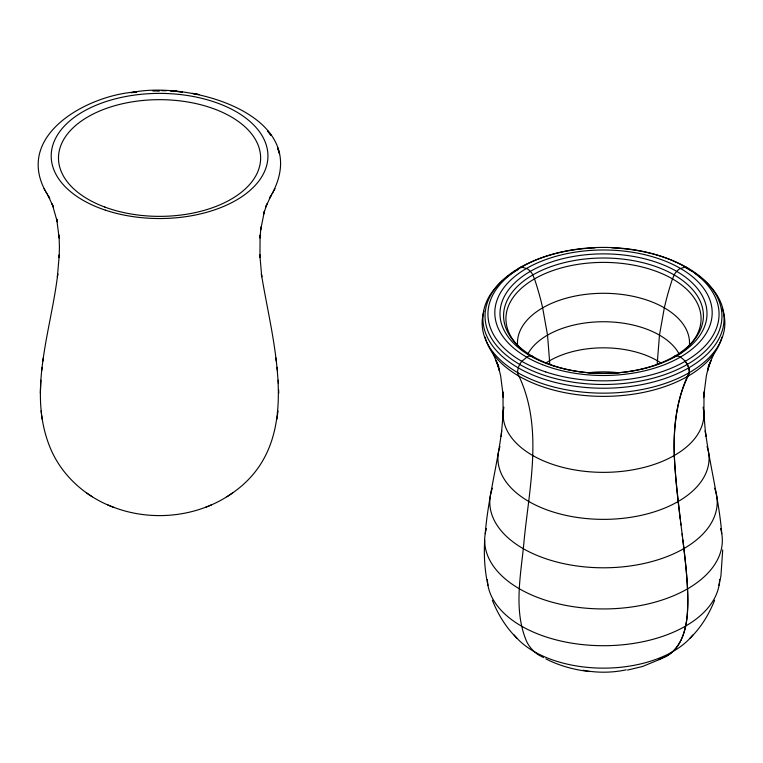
<?xml version="1.0" encoding="UTF-8"?>
<svg xmlns="http://www.w3.org/2000/svg" width="763" height="763" viewBox="0 0 763 763"><rect width="100%" height="100%" fill="white"/><g stroke="black" fill="none" stroke-linecap="round" stroke-linejoin="round"><path stroke-width="1.14" d="M503.103 414.385L502.97 391.944L503.456 397.637L500.623 375.749L498.01 365.048L499.536 370.99L496.084 360.67L498.697 366.688L492.116 351.609M45.16 190.607C14.869 133.649 89.958 94.326 136.72 91.942L131.083 92.685C190.33 79.648 319.144 116.615 269.387 198.447L271.18 195.309L265.801 206.926L266.974 203.893L263.521 214.212L264.408 211.256L260.65 229.835L261.013 226.964L259.964 238.018L260.088 235.166L259.954 257.608L259.84 254.766L261.738 276.778L261.375 273.888C272.582 344.504 304.942 442.502 232.715 492.86C197.998 517.562 150.616 522.264 111.284 506.365M722.704 549.923L720.93 575.884L719.032 585.25M657.21 363.76L659.47 335.119L664.325 307.842A207.813 119.982 -60 0 1 672.48 278.886L674.711 273.927A8.774 5.064 -60 0 1 675.627 272.61L678.088 270.007A12.227 7.058 -60 0 1 679.442 268.948L685.212 266.955A13.4 7.735 -60 0 1 688.751 269.406L688.827 269.635M113.601 507.3C86.629 497.323 63.262 477.018 51.407 450.609C26.304 393.985 51.016 331.581 57.759 273.888L57.387 276.778L59.285 254.766L59.171 257.608L59.409 246.344L59.037 235.166L59.161 238.018L56.691 218.971L57.311 221.88L52.151 203.893L53.324 206.926L47.945 195.309L49.738 198.447L44.092 188.719M40.868 380.184L40.353 393.145M484.658 540.338C483.799 555.35 484.667 570.552 487.958 585.25M501.196 436.455L503.58 408.71M485.23 533.614C488.015 498.897 497.333 465.163 501.692 430.666M41.698 370.684L42.127 367.356M42.9 361.109L43.329 357.809M276.998 419.106L277.417 415.768M277.589 414.338L278.018 410.98M518.172 269.635L518.239 269.406A13.4 7.735 60 0 1 521.778 266.955L527.557 268.948A12.227 7.058 60 0 1 528.902 270.007L531.363 272.61A8.774 5.064 60 0 1 532.278 273.927L534.501 278.886A207.813 119.982 60 0 1 542.655 307.842L547.529 335.119L549.78 363.76M714.607 600.252C709.065 614.368 700.959 627.548 690.076 638.173M714.874 351.609L708.293 366.688L710.906 360.67L707.454 370.99L708.98 365.048L706.366 375.749L703.534 397.637L704.02 391.944L703.896 414.385M272.124 193.821L273.173 191.971M273.965 190.607L275.033 188.719M673.233 357.408L674.711 356.159A8.774 5.064 60 0 1 675.627 355.892L678.088 356.13A12.227 7.058 60 0 1 679.442 356.636C685.04 359.573 689.256 365.649 689.351 372.067C674.788 402.168 672.308 436.474 675.188 469.579C677.811 511.115 686.147 552.116 687.701 593.728C688.56 617.448 686.547 651.449 658.917 659.127M226.897 496.751L232.715 492.86M661.139 658.86L642.494 666.49L627.51 670.076M661.998 658.145C680.462 651.688 686.385 630.41 687.358 612.823C688.922 588.378 685.67 563.981 682.818 539.746M205.524 507.3L207.841 506.365M208.843 505.955L211.332 504.944M159.562 90.644L152.924 90.74L159.562 90.644L157.35 90.644M166.2 90.74L161.775 90.644M589.084 671.535C574.091 669.761 559.308 665.794 545.85 658.86M107.802 504.944L110.282 505.955M543.504 657.553L537.886 654.54L534.081 651.535A90.94 52.504 -60 0 1 526.928 642.15C512.793 609.895 521.253 573.471 524.171 539.746C529.57 485.773 543.189 427.461 518.964 376.149A22.413 12.942 -60 0 1 517.839 373.651L517.686 372.63A9.28 5.36 -60 0 1 517.715 370.618L518.239 367.842A13.4 7.735 -60 0 1 521.778 361.309L527.557 356.636A12.227 7.058 -60 0 1 528.902 356.13L531.363 355.892A8.774 5.064 -60 0 1 532.278 356.159L533.757 357.408M86.41 492.86L92.228 496.751M516.913 638.173C506.031 627.548 497.934 614.368 492.383 600.252M685.212 361.309C688.092 365.172 690.773 370.637 688.445 375.386C666.252 420.022 675.255 471.553 680.243 519.136M45.952 191.971L47.001 193.821M275.796 357.809L276.225 361.109M276.998 367.356L277.427 370.684M41.107 410.98L41.536 414.338M41.707 415.768L42.127 419.106M682.093 533.862L682.456 536.809M680.615 522.083L680.987 525.03M721.76 533.614C718.975 498.897 709.657 465.163 705.308 430.666L705.794 436.455L703.41 408.71M278.257 380.184L278.4 383.551M278.629 389.759L278.772 393.145M523.752 351.18A97.569 56.328 0 0 1 540.309 275.796A97.569 56.328 0 0 1 671.831 278.514A97.569 56.328 0 0 1 679.032 354.375M517.562 345.324A86.028 49.671 0 0 1 604.515 293.297A86.028 49.671 0 0 1 689.304 346.507M527.548 354.557A79.152 45.704 0 0 1 602.551 321.738A79.152 45.704 0 0 1 678.889 353.517M545.965 362.997A76.119 43.949 0 0 1 661.025 362.997M588.387 372.735A76.052 43.911 0 0 1 618.602 372.735M694.616 273.04A120.564 69.605 0 0 1 684.592 370.131A120.564 69.605 0 0 1 516.236 366.66A120.564 69.605 0 0 1 518.239 269.406M521.339 267.679A120.564 69.605 0 0 1 523.466 266.564M684.592 267.117A120.564 69.605 0 0 1 691.736 271.189M611.945 247.87A118.456 68.393 0 0 1 704.64 351.686A118.456 68.393 0 0 1 502.35 351.686A118.456 68.393 0 0 1 595.045 247.87M692.794 635.007A98.169 56.681 0 0 1 603.495 668.14A98.169 56.681 0 0 1 514.195 635.007M719.585 579.642A116.1 67.03 0 0 1 603.495 645.708A116.1 67.03 0 0 1 487.404 579.642M720.596 528.635A118.837 68.613 0 0 1 603.495 608.941A118.837 68.613 0 0 1 486.403 528.635M714.597 488.196A113.697 65.637 0 0 1 603.495 567.796A113.697 65.637 0 0 1 492.402 488.196M707.034 446.527A105.571 60.954 0 0 1 603.495 519.365A105.571 60.954 0 0 1 499.956 446.527M703.105 407.165A100.392 57.959 0 0 1 603.495 472.354A100.392 57.959 0 0 1 503.885 407.165M721.827 337.17A119.553 69.023 0 0 1 603.495 396.369A119.553 69.023 0 0 1 485.163 337.17M722.075 308.195A121.355 70.062 0 0 1 606.099 393.136A121.355 70.062 0 0 1 483.923 311.142M626.223 669.819A64.369 37.463 0.2 0 1 583.18 670.248M176.739 91.369L170.616 90.94L182.405 91.942L175.013 91.226L176.739 91.369M196.539 94.135L192.314 93.363L199.009 94.593L196.539 94.135M271.056 135.356L267.699 130.998L271.056 135.356M278.39 150.073L277.56 147.564L279.516 153.764L278.39 150.073M545.717 371.915A115.566 66.724 0 0 0 719.061 314.127A115.566 66.724 0 0 0 545.717 256.349A115.566 66.724 0 0 0 545.717 371.915M542.569 364.704A108.689 62.757 0 0 0 711.908 317.217A108.689 62.757 0 0 0 556.008 256.292A108.689 62.757 0 0 0 542.569 364.704M551.744 365.382A103.501 59.752 0 0 0 706.996 313.631A103.501 59.752 0 0 0 551.744 261.881A103.501 59.752 0 0 0 551.744 365.382M553.537 365.668A99.924 57.692 0 0 0 703.419 315.701A99.924 57.692 0 0 0 553.537 265.743A99.924 57.692 0 0 0 553.537 365.668M105.37 210.149A108.375 62.576 0 0 0 267.937 155.967A108.375 62.576 0 0 0 105.37 101.775A108.375 62.576 0 0 0 105.37 210.149M104.798 207.059A101.069 58.35 0 0 0 260.507 160.888A101.069 58.35 0 0 0 113.382 106.114A101.069 58.35 0 0 0 104.798 207.059"/></g></svg>
